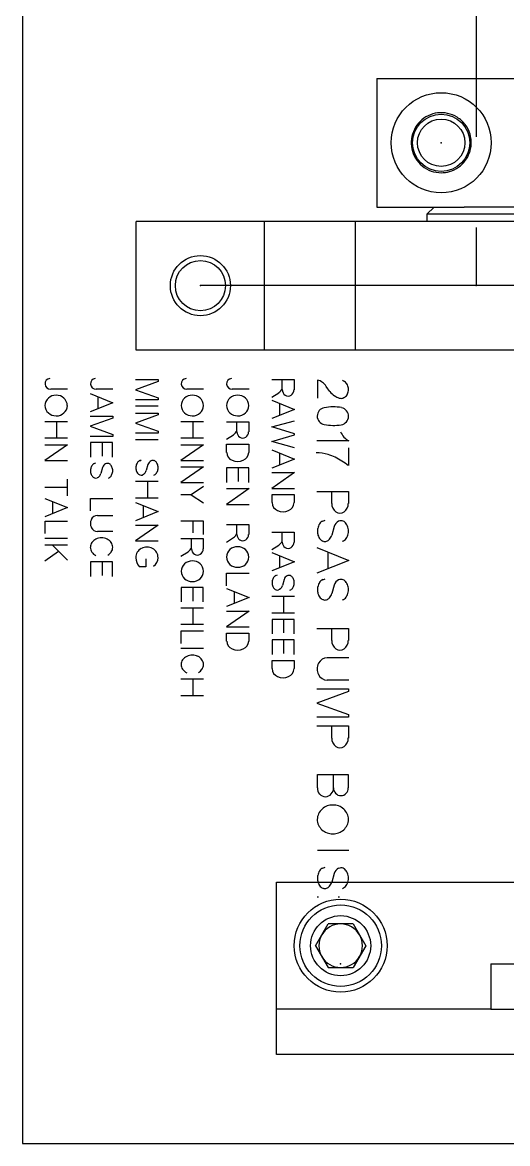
# Model space of a CAD drawing. Header units: inches. Extents: x -3.4 to 11, y -3.7 to 6.8.
# Drawn here: x 0.566 to 1.101, y 3.56 to 4.795 of the extents above; entities that cross this region are included whole.
import ezdxf

# ---------------------------------------------------------------- set-up
doc = ezdxf.new("R2010")
doc.units = ezdxf.units.IN
doc.header["$MEASUREMENT"] = 0
doc.header["$PDSIZE"] = -1
doc.linetypes.add('CENTERX2', pattern=[0.8, 0.5, -0.1, 0.1, -0.1])

msp = doc.modelspace()

# ---------------------------------------------------------------- linework, layer by layer
at = {"color": 7, "linetype": 'CENTERX2'}
for p, q in [((0.5662, 6.1595), (0.5662, 3.5595)), ((1.0662, 5.9686), (1.0662, 4.5046)), ((1.9702, 4.5046), (0.7623, 4.5046))]:
    msp.add_line(p, q, dxfattribs=at)
at = {"color": 7, "linetype": 'Continuous', "lineweight": 25}
for p, q in [((0.5662, 6.1595), (0.5662, 3.5595)), ((0.9568, 4.7329), (0.9568, 4.5912)), ((0.9568, 4.7329), (1.1265, 4.7329)), ((0.9568, 4.5912), (1.0528, 4.5912)), ((1.0198, 4.5912), (1.0119, 4.5833)), ((1.0119, 4.5833), (1.0119, 4.5754)), ((1.6647, 4.5833), (1.0119, 4.5833)), ((1.6581, 4.5912), (1.0528, 4.5912)), ((0.6914, 4.4337), (0.6914, 4.5754)), ((0.8331, 4.5754), (0.6914, 4.5754)), ((0.8331, 4.4337), (0.8331, 4.5754)), ((0.9331, 4.5754), (0.8331, 4.5754)), ((0.9331, 4.4337), (0.9331, 4.5754)), ((1.1523, 4.5754), (0.9331, 4.5754)), ((0.8331, 4.4337), (0.6914, 4.4337)), ((0.9331, 4.4337), (0.8331, 4.4337)), ((1.1523, 4.4337), (0.9331, 4.4337)), ((0.846, 3.8475), (1.1143, 3.8475)), ((0.846, 3.7075), (0.846, 3.8475)), ((0.8891, 3.7775), (0.903, 3.8015)), ((0.9307, 3.8015), (0.903, 3.8015)), ((0.9307, 3.8015), (0.9445, 3.7775)), ((0.8891, 3.7775), (0.903, 3.7535)), ((0.9445, 3.7775), (0.9307, 3.7535)), ((1.0823, 3.7575), (1.0823, 3.7075)), ((1.0823, 3.7575), (1.1458, 3.7575)), ((0.903, 3.7535), (0.9307, 3.7535)), ((0.846, 3.6575), (0.846, 3.7075)), ((1.0823, 3.7075), (0.846, 3.7075)), ((1.0823, 3.7075), (1.1458, 3.7075)), ((1.124, 3.6575), (0.846, 3.6575)), ((0.5662, 3.5595), (2.1662, 3.5595))]:
    msp.add_line(p, q, dxfattribs=at)
at = {"color": 7, "linetype": 'Continuous'}
for p, q in [((0.6909, 4.4011), (0.7157, 4.4011)), ((0.7157, 4.399), (0.6909, 4.39)), ((0.7157, 4.4011), (0.7157, 4.399)), ((0.8409, 4.4011), (0.8655, 4.4011)), ((0.8525, 4.39), (0.8525, 4.4011)), ((0.8655, 4.4011), (0.8655, 4.39)), ((0.8912, 4.4006), (0.8912, 4.3805)), ((0.6159, 4.3904), (0.5974, 4.3904)), ((0.6409, 4.3857), (0.6659, 4.3756)), ((0.6659, 4.3904), (0.6474, 4.3904)), ((0.6909, 4.39), (0.7157, 4.3809)), ((0.7659, 4.3904), (0.7474, 4.3904)), ((0.8159, 4.3904), (0.7974, 4.3904)), ((0.8409, 4.3818), (0.8487, 4.3867)), ((0.6659, 4.3756), (0.6409, 4.3655)), ((0.6494, 4.3822), (0.6494, 4.369)), ((0.7157, 4.3789), (0.6909, 4.3789)), ((0.7157, 4.3809), (0.7157, 4.3789)), ((0.8409, 4.3783), (0.8659, 4.3683)), ((0.8494, 4.3749), (0.8494, 4.3616)), ((0.6409, 4.3608), (0.6657, 4.3608)), ((0.6657, 4.3608), (0.6657, 4.3587)), ((0.7159, 4.3717), (0.6909, 4.3717)), ((0.6909, 4.3643), (0.7157, 4.3643)), ((0.7157, 4.3622), (0.6909, 4.3532)), ((0.7157, 4.3643), (0.7157, 4.3622)), ((0.8659, 4.3683), (0.8409, 4.3582)), ((0.6159, 4.3547), (0.5909, 4.3547)), ((0.6039, 4.3547), (0.6039, 4.3365)), ((0.6657, 4.3587), (0.6409, 4.3497)), ((0.6409, 4.3497), (0.6657, 4.3406)), ((0.6909, 4.3532), (0.7157, 4.3442)), ((0.7659, 4.3547), (0.7409, 4.3547)), ((0.7539, 4.3547), (0.7539, 4.3365)), ((0.7909, 4.3547), (0.8155, 4.3547)), ((0.8025, 4.3436), (0.8025, 4.3547)), ((0.8155, 4.3547), (0.8155, 4.3436)), ((0.8409, 4.349), (0.8659, 4.3557)), ((0.8659, 4.3414), (0.8409, 4.349)), ((0.6159, 4.3365), (0.5909, 4.3365)), ((0.6657, 4.3386), (0.6409, 4.3386)), ((0.6657, 4.3406), (0.6657, 4.3386)), ((0.7157, 4.3421), (0.6909, 4.3421)), ((0.7159, 4.3349), (0.6909, 4.3349)), ((0.7157, 4.3442), (0.7157, 4.3421)), ((0.7659, 4.3365), (0.7409, 4.3365)), ((0.7909, 4.3354), (0.7987, 4.3403)), ((0.8409, 4.3328), (0.8659, 4.3404)), ((0.8659, 4.3404), (0.8659, 4.3414)), ((0.5909, 4.3294), (0.6159, 4.3294)), ((0.6159, 4.3294), (0.5909, 4.3119)), ((0.6655, 4.3317), (0.6412, 4.3317)), ((0.6412, 4.3317), (0.6412, 4.3158)), ((0.6539, 4.3317), (0.6539, 4.3168)), ((0.6655, 4.3158), (0.6655, 4.3317)), ((0.7409, 4.3294), (0.7659, 4.3294)), ((0.7659, 4.3294), (0.7409, 4.3119)), ((0.7912, 4.3298), (0.8155, 4.3298)), ((0.7912, 4.3209), (0.7912, 4.3298)), ((0.8155, 4.3298), (0.8155, 4.3209)), ((0.8659, 4.3261), (0.8409, 4.3328)), ((0.8409, 4.3237), (0.8659, 4.3136)), ((0.9257, 4.3337), (0.8907, 4.3337)), ((0.9253, 4.326), (0.9253, 4.3066)), ((0.5909, 4.3119), (0.6159, 4.3119)), ((0.6954, 4.3118), (0.6972, 4.3126)), ((0.7409, 4.3119), (0.7659, 4.3119)), ((0.8659, 4.3136), (0.8409, 4.3035)), ((0.8494, 4.3202), (0.8494, 4.3069)), ((0.6454, 4.3086), (0.6472, 4.3094)), ((0.6545, 4.3044), (0.6526, 4.2977)), ((0.7045, 4.3076), (0.7026, 4.3009)), ((0.7409, 4.3051), (0.7659, 4.3051)), ((0.7659, 4.3051), (0.7409, 4.2876)), ((0.8155, 4.3039), (0.7912, 4.3039)), ((0.7912, 4.3039), (0.7912, 4.2879)), ((0.8039, 4.3039), (0.8039, 4.289)), ((0.8155, 4.2879), (0.8155, 4.3039)), ((0.8409, 4.2987), (0.8659, 4.2987)), ((0.8659, 4.2987), (0.8409, 4.2812)), ((0.6155, 4.2916), (0.6155, 4.2732)), ((0.7159, 4.2888), (0.6909, 4.2888)), ((0.7039, 4.2888), (0.7039, 4.2706)), ((0.7409, 4.2876), (0.7659, 4.2876)), ((0.6155, 4.2824), (0.5909, 4.2824)), ((0.7522, 4.2742), (0.7409, 4.2742)), ((0.7659, 4.2832), (0.7522, 4.2742)), ((0.7522, 4.2742), (0.7659, 4.2653)), ((0.7909, 4.2812), (0.8159, 4.2812)), ((0.8159, 4.2812), (0.7909, 4.2637)), ((0.8409, 4.2812), (0.8659, 4.2812)), ((0.8412, 4.2744), (0.8655, 4.2744)), ((0.8412, 4.2656), (0.8412, 4.2744)), ((0.8655, 4.2744), (0.8655, 4.2656)), ((0.8907, 4.2779), (0.9253, 4.2779)), ((0.907, 4.2646), (0.907, 4.2779)), ((0.9253, 4.2779), (0.9253, 4.2646)), ((0.5909, 4.2703), (0.6159, 4.2602)), ((0.5994, 4.2668), (0.5994, 4.2535)), ((0.6412, 4.2564), (0.6412, 4.2703)), ((0.6412, 4.2703), (0.6659, 4.2703)), ((0.7159, 4.2706), (0.6909, 4.2706)), ((0.6909, 4.2658), (0.7159, 4.2557)), ((0.6994, 4.2623), (0.6994, 4.2491)), ((0.7909, 4.2637), (0.8159, 4.2637)), ((0.6159, 4.2602), (0.5909, 4.2501)), ((0.6489, 4.2514), (0.6659, 4.2514)), ((0.7159, 4.2557), (0.6909, 4.2456)), ((0.5912, 4.2315), (0.5912, 4.2453)), ((0.5912, 4.2453), (0.6159, 4.2453)), ((0.6909, 4.2409), (0.7159, 4.2409)), ((0.7159, 4.2409), (0.6909, 4.2234)), ((0.7409, 4.2454), (0.7655, 4.2454)), ((0.7539, 4.2454), (0.7539, 4.2324)), ((0.7655, 4.2454), (0.7655, 4.2305)), ((0.7909, 4.2415), (0.8155, 4.2415)), ((0.8025, 4.2304), (0.8025, 4.2415)), ((0.8155, 4.2415), (0.8155, 4.2304)), ((0.8971, 4.2452), (0.8996, 4.2462)), ((0.9098, 4.2393), (0.9071, 4.2298)), ((0.6159, 4.2262), (0.5909, 4.2262)), ((0.6659, 4.2337), (0.6489, 4.2337)), ((0.7409, 4.2259), (0.7655, 4.2259)), ((0.7525, 4.2148), (0.7525, 4.2259)), ((0.7655, 4.2259), (0.7655, 4.2148)), ((0.7909, 4.2222), (0.7987, 4.2271)), ((0.8409, 4.2332), (0.8655, 4.2332)), ((0.8525, 4.2221), (0.8525, 4.2332)), ((0.8655, 4.2332), (0.8655, 4.2221)), ((0.6159, 4.2188), (0.5909, 4.2188)), ((0.5909, 4.2015), (0.6061, 4.2121)), ((0.5994, 4.2188), (0.6159, 4.2023)), ((0.6909, 4.2234), (0.7159, 4.2234)), ((0.7409, 4.2065), (0.7487, 4.2114)), ((0.8409, 4.2139), (0.8487, 4.2188)), ((0.8907, 4.2161), (0.9257, 4.202)), ((0.6655, 4.2003), (0.6412, 4.2003)), ((0.6412, 4.2003), (0.6412, 4.1843)), ((0.6539, 4.2003), (0.6539, 4.1854)), ((0.6655, 4.1843), (0.6655, 4.2003)), ((0.7022, 4.2036), (0.7022, 4.1949)), ((0.8409, 4.2105), (0.8659, 4.2004)), ((0.8659, 4.2004), (0.8409, 4.1903)), ((0.8494, 4.207), (0.8494, 4.1938)), ((0.9257, 4.202), (0.8907, 4.1879)), ((0.9026, 4.2113), (0.9026, 4.1927)), ((0.7022, 4.1949), (0.695, 4.1949)), ((0.7912, 4.1739), (0.7912, 4.1878)), ((0.7912, 4.1878), (0.8159, 4.1878)), ((0.8454, 4.1852), (0.8472, 4.1859)), ((0.8545, 4.181), (0.8526, 4.1742)), ((0.8971, 4.1807), (0.8996, 4.1818)), ((0.9098, 4.1748), (0.9071, 4.1654)), ((0.7655, 4.1722), (0.7412, 4.1722)), ((0.7412, 4.1722), (0.7412, 4.1562)), ((0.7539, 4.1722), (0.7539, 4.1572)), ((0.7655, 4.1562), (0.7655, 4.1722)), ((0.7909, 4.1711), (0.8159, 4.1611)), ((0.7994, 4.1677), (0.7994, 4.1544)), ((0.8659, 4.1622), (0.8409, 4.1622)), ((0.8539, 4.1622), (0.8539, 4.144)), ((0.8159, 4.1611), (0.7909, 4.151)), ((0.7659, 4.1494), (0.7409, 4.1494)), ((0.7539, 4.1494), (0.7539, 4.1312)), ((0.7909, 4.1462), (0.8159, 4.1462)), ((0.8159, 4.1462), (0.7909, 4.1287)), ((0.8659, 4.144), (0.8409, 4.144)), ((0.7659, 4.1312), (0.7409, 4.1312)), ((0.7909, 4.1287), (0.8159, 4.1287)), ((0.8655, 4.137), (0.8412, 4.137)), ((0.8412, 4.137), (0.8412, 4.121)), ((0.8539, 4.137), (0.8539, 4.1221)), ((0.8655, 4.121), (0.8655, 4.137)), ((0.8907, 4.1271), (0.9253, 4.1271)), ((0.907, 4.1137), (0.907, 4.1271)), ((0.9253, 4.1271), (0.9253, 4.1137)), ((0.7412, 4.1103), (0.7412, 4.1242)), ((0.7412, 4.1242), (0.7659, 4.1242)), ((0.7912, 4.1219), (0.8155, 4.1219)), ((0.7912, 4.1131), (0.7912, 4.1219)), ((0.8155, 4.1219), (0.8155, 4.1131)), ((0.8655, 4.1143), (0.8412, 4.1143)), ((0.8412, 4.1143), (0.8412, 4.0983)), ((0.8539, 4.1143), (0.8539, 4.0994)), ((0.8655, 4.0983), (0.8655, 4.1143)), ((0.7659, 4.105), (0.7409, 4.105)), ((0.8412, 4.0916), (0.8655, 4.0916)), ((0.8412, 4.0827), (0.8412, 4.0916)), ((0.8655, 4.0916), (0.8655, 4.0827)), ((0.902, 4.0948), (0.9257, 4.0948)), ((0.7659, 4.0711), (0.7409, 4.0711)), ((0.7539, 4.0711), (0.7539, 4.0529)), ((0.9257, 4.0701), (0.902, 4.0701)), ((0.7659, 4.0529), (0.7409, 4.0529)), ((0.8907, 4.0604), (0.9255, 4.0604)), ((0.9255, 4.0575), (0.8907, 4.0448)), ((0.9255, 4.0604), (0.9255, 4.0575)), ((0.8907, 4.0448), (0.9255, 4.0322)), ((0.9255, 4.0293), (0.8907, 4.0293)), ((0.9255, 4.0322), (0.9255, 4.0293)), ((0.8907, 4.0196), (0.9253, 4.0196)), ((0.907, 4.0063), (0.907, 4.0196)), ((0.9253, 4.0196), (0.9253, 4.0063)), ((0.8912, 3.966), (0.9252, 3.966)), ((0.8912, 3.9513), (0.8912, 3.966)), ((0.909, 3.9513), (0.909, 3.966)), ((0.9252, 3.966), (0.9252, 3.9513)), ((0.9257, 3.8824), (0.8912, 3.8824)), ((0.8971, 3.8629), (0.8996, 3.8639)), ((0.9098, 3.857), (0.9071, 3.8475)), ((0.891, 3.8312), (0.8924, 3.8312)), ((0.914, 3.8312), (0.9155, 3.8312))]:
    msp.add_line(p, q, dxfattribs=at)
at = {"color": 7, "linetype": 'Continuous', "flags": 128}
for points in [[(0.905, 4.3879), (0.9026, 4.391), (0.9009, 4.3935)], [(0.6508, 4.2944), (0.6496, 4.2934), (0.6485, 4.2928)], [(0.7008, 4.2976), (0.6996, 4.2966), (0.6985, 4.296)], [(0.8508, 4.171), (0.8496, 4.1699), (0.8485, 4.1694)]]:
    msp.add_lwpolyline(points, dxfattribs=at)
at = {"color": 7, "linetype": 'Continuous'}
for centre, radius in [((1.0276, 4.662), 0.0551), ((0.9168, 3.7775), 0.0331)]:
    msp.add_circle(centre, radius, dxfattribs=at)
at = {"color": 7, "linetype": 'Continuous', "lineweight": 25}
for centre, radius in [((1.0276, 4.662), 0.0315), ((1.0276, 4.662), 0.0261), ((0.7623, 4.5046), 0.0331), ((0.7623, 4.5046), 0.0276), ((0.9168, 3.7775), 0.0512), ((0.9168, 3.7775), 0.0449)]:
    msp.add_circle(centre, radius, dxfattribs=at)
at = {"color": 7, "linetype": 'Continuous'}
for centre, radius, start, end in [((0.5972, 4.3965), 0.00602, 96.8229, 184.855), ((0.6472, 4.3965), 0.00602, 96.8241, 184.8522), ((0.7472, 4.3965), 0.00602, 96.8228, 184.8553), ((0.7972, 4.3965), 0.00602, 96.824, 184.8525), ((0.8874, 4.3852), 0.0159, 53.1713, 76.082), ((0.8874, 4.3854), 0.0158, 31.1847, 52.7823), ((0.917, 4.3923), 0.00782, 39.9951, 77.5303), ((0.9151, 4.3906), 0.0104, 12.3143, 40.3133), ((0.5972, 4.3965), 0.00607, 184.7673, 272.2357), ((0.6472, 4.3965), 0.00607, 184.7673, 272.2344), ((0.7472, 4.3965), 0.00607, 184.7672, 272.2338), ((0.7972, 4.3965), 0.00607, 184.7672, 272.2325), ((0.8442, 4.3942), 0.00874, 301.0355, 341.8224), ((0.8596, 4.39), 0.0071, 179.8006, 237.4818), ((0.8585, 4.3899), 0.00695, 302.1979, 1.0356), ((0.9221, 4.4021), 0.0223, 219.5861, 237.6888), ((0.9146, 4.3901), 0.0109, 321.2318, 347.1777), ((0.9143, 4.3903), 0.0112, 346.877, 13.1221), ((0.6029, 4.372), 0.0119, 87.7758, 177.1881), ((0.6028, 4.3731), 0.0118, 182.4433, 272.5716), ((0.6039, 4.372), 0.0118, 2.5307, 92.5052), ((0.6039, 4.3731), 0.0119, 267.6585, 357.3285), ((0.7529, 4.372), 0.0119, 87.7768, 177.1861), ((0.7528, 4.3731), 0.0118, 182.4432, 272.5695), ((0.7539, 4.372), 0.0118, 2.5307, 92.5072), ((0.7539, 4.3731), 0.0119, 267.6586, 357.3284), ((0.8029, 4.372), 0.0119, 87.7775, 177.1846), ((0.8028, 4.3731), 0.0118, 182.4433, 272.5699), ((0.8039, 4.372), 0.0118, 2.5307, 92.5069), ((0.8039, 4.3731), 0.0119, 267.659, 357.3276), ((0.859, 4.3891), 0.00611, 237.9068, 302.0932), ((0.9237, 4.404), 0.0247, 236.9827, 249.8228), ((0.9173, 4.3872), 0.00677, 251.8733, 288.1267), ((0.9169, 4.3885), 0.00806, 287.9057, 320.2654), ((0.9003, 4.3609), 0.00931, 99.7457, 180.038), ((0.9003, 4.3609), 0.00932, 179.9631, 260.2126), ((0.9087, 4.3221), 0.049, 79.1358, 101.7412), ((0.9159, 4.3609), 0.00964, 278.9799, 358.0022), ((0.9159, 4.3608), 0.00957, 358.4286, 78.1343), ((0.9088, 4.4011), 0.0504, 258.4852, 279.7494), ((0.7942, 4.3478), 0.00874, 301.0337, 341.8229), ((0.8096, 4.3436), 0.0071, 179.8012, 237.4799), ((0.809, 4.3428), 0.00611, 237.9061, 302.0939), ((0.8085, 4.3435), 0.00695, 302.2001, 1.0312), ((0.9364, 4.3527), 0.0218, 205.1088, 240.7671), ((0.6976, 4.3068), 0.00548, 113.2412, 147.2944), ((0.7113, 4.3054), 0.0071, 118.4015, 162.1667), ((0.7098, 4.307), 0.00504, 70.5481, 112.7654), ((0.7092, 4.3067), 0.00562, 32.9251, 65.8542), ((0.8011, 4.3213), 0.00986, 182.3891, 247.5199), ((0.8034, 4.3253), 0.0144, 244.9967, 295.0033), ((0.8056, 4.3214), 0.00996, 292.8771, 357.2567), ((0.8886, 4.2628), 0.0577, 75.4408, 88.7975), ((0.8918, 4.2795), 0.0407, 62.2494, 73.9325), ((0.8175, 4.148), 0.1917, 55.7915, 60.8861), ((0.6521, 4.3008), 0.0109, 168.8243, 191.1825), ((0.6498, 4.3015), 0.00846, 143.3348, 170.558), ((0.6496, 4.2999), 0.00829, 188.7524, 216.4419), ((0.6476, 4.3036), 0.00548, 113.2477, 147.2806), ((0.6613, 4.3022), 0.0071, 118.3925, 162.1693), ((0.6598, 4.3038), 0.00504, 70.5489, 112.7645), ((0.6592, 4.3035), 0.00562, 32.9318, 65.851), ((0.6569, 4.3014), 0.0087, 10.0903, 36.2985), ((0.6566, 4.3003), 0.00903, 323.9583, 349.8789), ((0.654, 4.3008), 0.0117, 349.6189, 10.392), ((0.7021, 4.304), 0.0109, 168.8276, 191.1751), ((0.6998, 4.3047), 0.00846, 143.3375, 170.5513), ((0.6996, 4.3031), 0.00829, 188.7552, 216.4351), ((0.6976, 4.3013), 0.00557, 213.9331, 249.3573), ((0.6946, 4.3031), 0.00833, 318.7594, 344.3611), ((0.7094, 4.3012), 0.00551, 285.6583, 325.8767), ((0.7069, 4.3046), 0.00869, 10.0704, 36.308), ((0.7066, 4.3035), 0.00902, 323.941, 349.8862), ((0.704, 4.304), 0.0117, 349.5998, 10.4005), ((0.6476, 4.2981), 0.00557, 213.9316, 249.3619), ((0.6472, 4.2968), 0.00423, 248.073, 287.7367), ((0.6446, 4.2999), 0.00833, 318.7587, 344.3641), ((0.6594, 4.298), 0.00551, 285.6618, 325.8759), ((0.6972, 4.3), 0.00423, 248.0715, 287.738), ((0.8511, 4.266), 0.00986, 182.3889, 247.5209), ((0.8556, 4.2661), 0.00996, 292.8757, 357.2594), ((0.9178, 4.2642), 0.0108, 177.8419, 234.592), ((0.9142, 4.2643), 0.011, 305.927, 1.6383), ((0.649, 4.2438), 0.00762, 91.1457, 155.1963), ((0.8534, 4.2699), 0.0144, 244.997, 295.003), ((0.9161, 4.2618), 0.0079, 234.6946, 305.3054), ((0.6507, 4.2426), 0.00961, 152.626, 207.3794), ((0.6491, 4.2414), 0.00769, 205.1442, 268.5189), ((0.9064, 4.2342), 0.0152, 168.8273, 191.1759), ((0.9032, 4.2352), 0.0118, 143.3372, 170.5521), ((0.9001, 4.2381), 0.00767, 113.2497, 147.2762), ((0.9193, 4.2363), 0.00994, 118.4019, 162.1665), ((0.9173, 4.2385), 0.00705, 70.5482, 112.7653), ((0.9164, 4.238), 0.00787, 32.9288, 65.8524), ((0.9134, 4.2351), 0.0119, 9.8231, 36.5558), ((0.9091, 4.2342), 0.0163, 349.6006, 10.4001), ((0.6523, 4.2148), 0.0118, 115.5143, 144.4745), ((0.6533, 4.213), 0.0138, 89.841, 116.1628), ((0.6534, 4.2129), 0.0139, 63.9074, 90.2316), ((0.6545, 4.2148), 0.0117, 35.3903, 64.6247), ((0.7942, 4.2346), 0.00874, 301.0337, 341.8229), ((0.8096, 4.2304), 0.0071, 179.8012, 237.4799), ((0.809, 4.2296), 0.00611, 237.9061, 302.0939), ((0.8085, 4.2303), 0.00695, 302.2001, 1.0312), ((0.903, 4.233), 0.0116, 188.7567, 216.4313), ((0.9002, 4.2306), 0.00794, 214.2495, 249.0377), ((0.8986, 4.2307), 0.00816, 290.0087, 318.1535), ((0.8953, 4.2333), 0.0123, 319.4311, 343.6907), ((0.9166, 4.2304), 0.00771, 285.6556, 325.8773), ((0.9128, 4.2335), 0.0126, 323.9418, 349.8859), ((0.6504, 4.2164), 0.00934, 145.7089, 179.7133), ((0.6503, 4.2164), 0.00927, 180.182, 214.4409), ((0.6564, 4.2164), 0.00929, 0.1912, 34.3833), ((0.6564, 4.2165), 0.00932, 325.6645, 359.7188), ((0.7026, 4.2048), 0.0116, 117.8228, 179.4743), ((0.7034, 4.2037), 0.0129, 61.5521, 118.4479), ((0.7041, 4.2048), 0.0116, 0.4577, 62.2444), ((0.7442, 4.2189), 0.00874, 301.0369, 341.822), ((0.7596, 4.2147), 0.0071, 179.8, 237.4833), ((0.7585, 4.2146), 0.00695, 302.1989, 1.0336), ((0.8029, 4.2051), 0.0119, 87.7775, 177.1846), ((0.8039, 4.2051), 0.0118, 2.5307, 92.5069), ((0.8442, 4.2263), 0.00874, 301.0355, 341.8224), ((0.8596, 4.2221), 0.0071, 179.8006, 237.4818), ((0.859, 4.2213), 0.00611, 237.9068, 302.0932), ((0.8585, 4.222), 0.00695, 302.1979, 1.0356), ((0.8996, 4.2288), 0.00603, 248.44, 287.3696), ((0.6523, 4.218), 0.0118, 215.4741, 244.4715), ((0.6546, 4.2179), 0.0116, 298.9197, 324.6711), ((0.7065, 4.2052), 0.0154, 181.3076, 222.0895), ((0.7057, 4.2045), 0.00998, 298.6861, 2.0998), ((0.7529, 4.1894), 0.0119, 87.7768, 177.1861), ((0.7539, 4.1895), 0.0118, 2.5307, 92.5072), ((0.759, 4.2139), 0.00611, 237.9073, 302.0927), ((0.8028, 4.2062), 0.0118, 182.4433, 272.5699), ((0.8039, 4.2062), 0.0119, 267.659, 357.3276), ((0.7528, 4.1905), 0.0118, 182.4432, 272.5695), ((0.7539, 4.1905), 0.0119, 267.6586, 357.3284), ((0.8521, 4.1774), 0.0109, 168.8273, 191.1759), ((0.8498, 4.1781), 0.00846, 143.3372, 170.5521), ((0.8496, 4.1765), 0.00829, 188.7592, 216.4252), ((0.8476, 4.1802), 0.00548, 113.2504, 147.2748), ((0.8613, 4.1788), 0.0071, 118.4011, 162.1668), ((0.8598, 4.1804), 0.00504, 70.5482, 112.7653), ((0.8592, 4.18), 0.00562, 32.9259, 65.8538), ((0.8569, 4.178), 0.00869, 10.0713, 36.3076), ((0.8566, 4.1769), 0.00902, 323.9417, 349.8859), ((0.854, 4.1774), 0.0117, 349.6006, 10.4001), ((0.9032, 4.1708), 0.0118, 143.3372, 170.5521), ((0.9001, 4.1737), 0.00767, 113.2497, 147.2762), ((0.9193, 4.1718), 0.00994, 118.4019, 162.1665), ((0.9173, 4.174), 0.00705, 70.5482, 112.7653), ((0.9164, 4.1735), 0.00787, 32.9288, 65.8524), ((0.9134, 4.1707), 0.0119, 9.8231, 36.5558), ((0.8476, 4.1747), 0.00557, 213.9329, 249.3578), ((0.8472, 4.1734), 0.00423, 248.0717, 287.7379), ((0.8446, 4.1765), 0.00833, 318.7596, 344.3605), ((0.8594, 4.1746), 0.00551, 285.6587, 325.8766), ((0.9064, 4.1698), 0.0152, 168.8273, 191.1759), ((0.903, 4.1686), 0.0116, 188.7567, 216.4313), ((0.8953, 4.1688), 0.0123, 319.4311, 343.6907), ((0.9128, 4.169), 0.0126, 323.9418, 349.8859), ((0.9091, 4.1698), 0.0163, 349.6006, 10.4001), ((0.9002, 4.1662), 0.00794, 214.2495, 249.0377), ((0.8996, 4.1643), 0.00603, 248.44, 287.3696), ((0.8986, 4.1663), 0.00816, 290.0087, 318.1535), ((0.9166, 4.1659), 0.00771, 285.6556, 325.8773), ((0.8011, 4.1135), 0.00986, 182.3891, 247.5199), ((0.8056, 4.1136), 0.00996, 292.8771, 357.2567), ((0.9178, 4.1133), 0.0108, 177.8419, 234.592), ((0.9142, 4.1134), 0.011, 305.927, 1.6383), ((0.8034, 4.1174), 0.0144, 244.9967, 295.0033), ((0.9161, 4.1109), 0.0079, 234.6946, 305.3054), ((0.7504, 4.0872), 0.00934, 145.7097, 179.7111), ((0.7523, 4.0856), 0.0118, 115.5171, 144.4679), ((0.7533, 4.0838), 0.0138, 89.8414, 116.1622), ((0.7534, 4.0837), 0.0139, 63.9074, 90.2319), ((0.7545, 4.0857), 0.0117, 35.3899, 64.6259), ((0.7564, 4.0872), 0.00929, 0.188, 34.3926), ((0.9044, 4.0824), 0.0135, 152.6272, 207.3742), ((0.9022, 4.0841), 0.0107, 91.2318, 155.1079), ((0.7503, 4.0873), 0.00927, 180.1853, 214.4316), ((0.7523, 4.0889), 0.0118, 215.4745, 244.4703), ((0.7546, 4.0887), 0.0116, 298.9152, 324.6801), ((0.7564, 4.0873), 0.00932, 325.6636, 359.721), ((0.8511, 4.0831), 0.00986, 182.3889, 247.5209), ((0.8556, 4.0832), 0.00996, 292.8757, 357.2594), ((0.9022, 4.0808), 0.0108, 205.121, 268.5406), ((0.8534, 4.087), 0.0144, 244.997, 295.003), ((0.9178, 4.0059), 0.0108, 177.8419, 234.592), ((0.9142, 4.006), 0.011, 305.927, 1.6383), ((0.9161, 4.0035), 0.0079, 234.6946, 305.3054), ((0.9004, 3.9508), 0.00922, 176.7352, 222.1653), ((0.9004, 3.9508), 0.00917, 222.2337, 268.0515), ((0.8997, 3.9509), 0.00925, 272.1521, 317.5618), ((0.8997, 3.9509), 0.00927, 317.5486, 2.8085), ((0.9168, 3.9509), 0.00782, 176.9095, 224.9429), ((0.9172, 3.9511), 0.00829, 223.7087, 269.0054), ((0.9169, 3.9511), 0.0083, 271.0172, 316.2701), ((0.9173, 3.951), 0.00789, 315.3025, 2.8479), ((0.9075, 3.9159), 0.0165, 87.4703, 177.4924), ((0.909, 3.9159), 0.0165, 2.385, 92.6525), ((0.9074, 3.9173), 0.0165, 182.2569, 272.7563), ((0.909, 3.9173), 0.0165, 267.3971, 357.5899), ((0.9064, 3.8519), 0.0152, 168.8273, 191.1759), ((0.9032, 3.8529), 0.0118, 143.3372, 170.5521), ((0.9001, 3.8559), 0.00767, 113.2497, 147.2762), ((0.9193, 3.854), 0.00994, 118.4019, 162.1665), ((0.9173, 3.8562), 0.00705, 70.5482, 112.7653), ((0.9164, 3.8557), 0.00787, 32.9288, 65.8524), ((0.9134, 3.8528), 0.0119, 9.8231, 36.5558), ((0.9091, 3.8519), 0.0163, 349.6006, 10.4001), ((0.903, 3.8508), 0.0116, 188.7567, 216.4313), ((0.9002, 3.8483), 0.00794, 214.2495, 249.0377), ((0.8996, 3.8465), 0.00603, 248.44, 287.3696), ((0.8986, 3.8484), 0.00816, 290.0087, 318.1535), ((0.8953, 3.851), 0.0123, 319.4311, 343.6907), ((0.9166, 3.8481), 0.00771, 285.6556, 325.8773), ((0.9128, 3.8512), 0.0126, 323.9418, 349.8859)]:
    msp.add_arc(centre, radius, start, end, dxfattribs=at)
at = {"color": 7, "linetype": 'Continuous', "lineweight": 25}
for start, end in [(90, 150), (30, 90), (150, 210), (330, 30), (210, 270), (270, 330)]:
    msp.add_arc((0.9168, 3.7775), 0.024, start, end, dxfattribs=at)
msp.add_open_spline([(1.0276, 4.629), (1.0239, 4.6293), (1.0164, 4.6301), (1.0063, 4.6359), (0.9988, 4.6446), (0.9946, 4.6552), (0.9942, 4.6663), (0.9975, 4.677), (1.004, 4.686), (1.013, 4.6924), (1.0236, 4.6955), (1.0349, 4.695), (1.0456, 4.6906), (1.0544, 4.6826), (1.0599, 4.672), (1.0612, 4.6609), (1.0592, 4.6507), (1.0544, 4.6417), (1.0468, 4.6344), (1.0375, 4.6298), (1.0307, 4.6292), (1.0276, 4.629)], degree=3, knots=[0, 0, 0, 0, 0.055071, 0.110224, 0.163448, 0.215332, 0.266791, 0.318174, 0.369591, 0.421273, 0.473883, 0.528526, 0.586, 0.645255, 0.702345, 0.753499, 0.800223, 0.847327, 0.898576, 0.954987, 1, 1, 1, 1], dxfattribs=at)
at = {"color": 7, "linetype": 'Continuous'}
for p in [(1.0276, 4.662), (0.7623, 4.5046), (1.0662, 4.5046), (0.9168, 3.7575)]:
    msp.add_point(p, dxfattribs=at)

doc.saveas('drawing.dxf')
